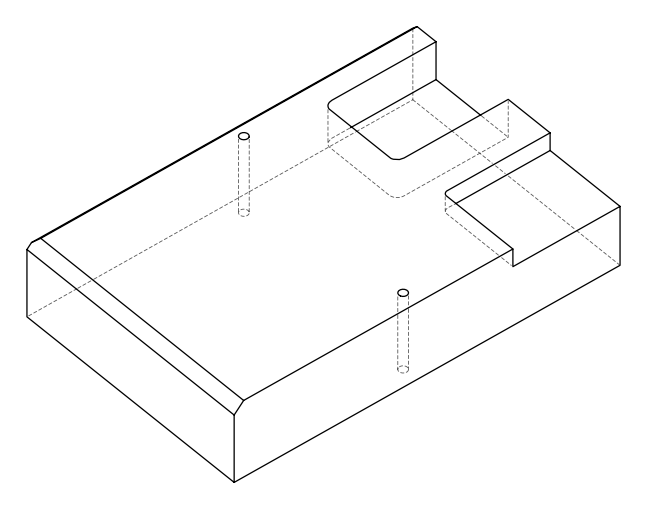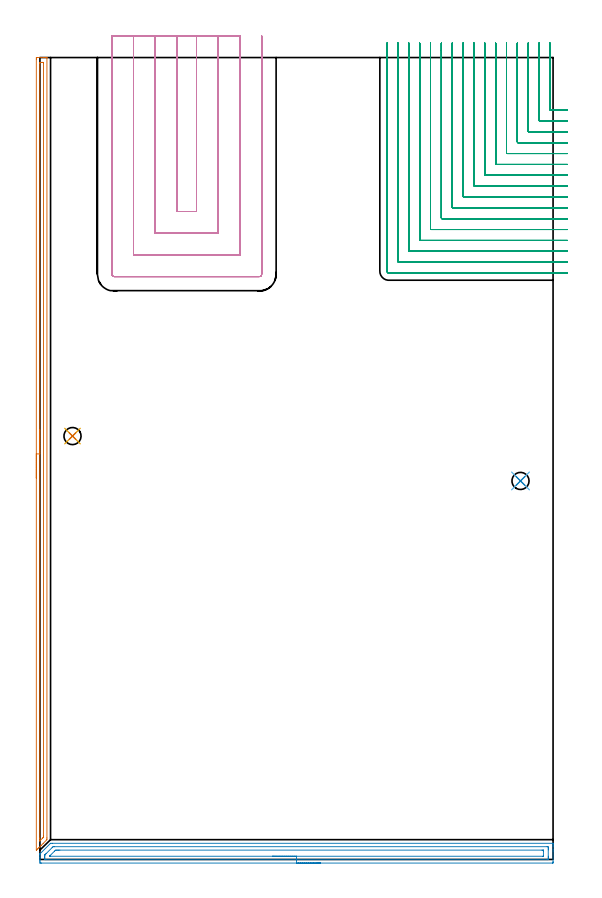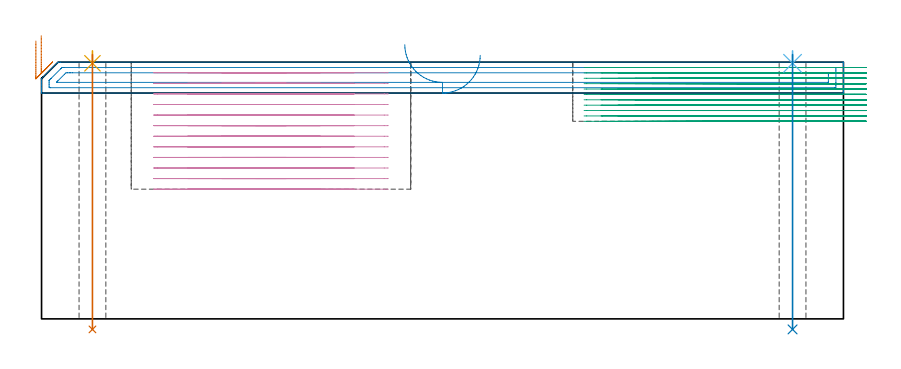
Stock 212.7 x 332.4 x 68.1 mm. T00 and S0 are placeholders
(PLAN: 8 operations, 4 tool changes, 77.1 min)
(1 AREA_MILL | FG_CHAMFER_SURFACE | UGT0205_001 | 5.4 min | 3201 mm3)
(2 AREA_MILL_1 | FG_CHAMFER_SURFACE_1 | UGT0205_001 | 5.3 min | 7109 mm3)
(3 MILL_CORNER_NOTCH_RECTANGULAR | CORNER_NOTCH_RECTANGULAR | UGT0201_014 | Follow Part, ap 1.5, ae 75% | 40.14 min | 104005 mm3)
(4 MILL_SLOT | SLOT_PARTIAL_RECTANGULAR | NXT0201_011 | Follow Part, ap 3, ae 75% | 25.59 min | 241059 mm3)
(5 SPOT_DRILL | STEP1HOLE | NXT0321_9005460120000 | 0.03 min | 3 mm3)
(6 SPOT_DRILL_1 | STEP1HOLE_1 | NXT0321_9005460120000 | 0.03 min | 4 mm3)
(7 DRILL_THROUGH_HOLE_INTO_CENTER | STEP1HOLE | NXT0301_042 | 0.29 min | 2675 mm3)
(8 DRILL_THROUGH_HOLE_INTO_CENTER_1 | STEP1HOLE_1 | NXT0301_042 | 0.29 min | 2681 mm3)
(TOOL UGT0205_001 | Chamfer Mill 20 x 3 x 45 deg. | D20 FL50 Z2)
(TOOL UGT0201_014 | End mill 6 mm | D6 FL24 Z4)
(TOOL NXT0201_011 | ENDMILL 12mm [2P460-1200-NA 1630] | D12 FL38 Z6)
(TOOL NXT0321_9005460120000 | NC Spot Drill, 142deg, 12mm, Carbide, Uncoated | D12 PA142 FL30 Z2)
(TOOL NXT0301_042 | Carbide Drill 7.1mm [860.1-0710-057A1-MM 2214] | D7.1 PA140 FL85 Z2)
(OP 1 AREA_MILL)
G17 G21 G94 G90
T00 M6
G54
G17 G0 G90 X-1.5 Y158.1 S1061 M3
G43 Z78.1 H0
Z73.7
G94 G1 Y158.138 Z72.828 F250.
Y158.252 Z71.963
Y158.441 Z71.112
Y158.703 Z70.28
Y159.037 Z69.474
Y159.44 Z68.7
Y159.908 Z67.964
Y160.44 Z67.272
Y161.029 Z66.629
Y161.672 Z66.04
Y162.364 Z65.508
Y163.1 Z65.04
Y163.874 Z64.637
Y164.68 Z64.303
Y165.512 Z64.041
Y166.364 Z63.852
Y167.228 Z63.738
Y168.1 Z63.7
X-1.499 Y331.768 Z63.701
X-1.496 Y332.209 Z63.702
X-1.491 Y332.39 Z63.705
X-1.061 Y332.4 Z64.134
X1.581 Z66.776
X2.309 Z67.509
X2.537 Z67.737
X2.9 Y332.397 Z68.091
X2.901 Y332.396 Z68.092
X2.9 Y332.215 Z68.1
Y8.904
X2.894 Y8.194 Z68.092
X1.368 Y6.668 Z66.568
X0.474 Y5.774 Z65.673
X-0.42 Y4.879 Z64.779
X-0.867 Y4.432 Z64.331
X-1.315 Y3.985 Z63.884
X-1.493 Y3.819 Z63.707
X-1.5 Y3.985 Z63.7
Y168.1
X-0.086 Z65.114
X-0.085 Y329.882 Z65.115
X-0.084 Y329.979 Z65.116
X-0.079 Y330.369 Z65.121
X0.295 Y330.391 Z65.495
X0.7 Y330.397 Z65.9
X1.167 Y330.4 Z66.367
X1.391 Y330.398 Z66.591
X1.426 Y330.396 Z66.626
X1.462 Y330.39 Z66.662
X1.479 Y330.383 Z66.679
X1.48 Y330.355 Z66.68
X1.485 Y330.076 Z66.685
X1.486 Y9.798 Z66.686
X1.483 Y9.399 Z66.683
X1.481 Y9.3 Z66.681
X1.479 Y9.254 Z66.679
X1.461 Y9.222 Z66.661
X1.366 Y9.122 Z66.566
X1.154 Y8.904 Z66.354
X0.136 Y7.886 Z65.336
X0.037 Y7.789 Z65.237
X-0.06 Y7.698 Z65.14
X-0.073 Y7.686 Z65.127
X-0.079 Y7.738 Z65.121
X-0.084 Y7.911 Z65.116
X-0.086 Y8.808 Z65.114
Y168.1
Y168.972 Z65.152
Y169.836 Z65.266
Y170.688 Z65.455
Y171.52 Z65.717
Y172.326 Z66.051
Y173.1 Z66.454
Y173.836 Z66.923
Y174.528 Z67.454
Y175.171 Z68.043
Y175.76 Z68.686
Y176.292 Z69.378
Y176.76 Z70.114
Y177.163 Z70.888
Y177.497 Z71.694
Y177.759 Z72.526
Y177.948 Z73.378
Y178.062 Z74.243
Y178.1 Z75.114
G0 Z78.1
M5
M2
(OP 2 AREA_MILL_1)
G17 G21 G94 G90
T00 M6
G54
G17 G0 G90 X116.35 Y-1.5 S1061 M3
G43 Z78.1 H0
Z69.9
G94 G1 X116.312 Z69.028 F250.
X116.198 Z68.163
X116.009 Z67.312
X115.747 Z66.48
X115.413 Z65.674
X115.01 Z64.9
X114.542 Z64.164
X114.01 Z63.472
X113.421 Z62.829
X112.778 Z62.239
X112.086 Z61.708
X111.35 Z61.24
X110.576 Z60.837
X109.77 Z60.503
X108.938 Z60.241
X108.086 Z60.052
X107.222 Z59.938
X106.35 Z59.9
X0.604
X0.062 Y-1.493 Z59.902
X0.008 Y-1.49 Z59.905
X0. Y-0.953 Z60.441
Y-0.38 Z61.017
Y-0.065 Z61.331
Y0.509 Z61.905
Y0.823 Z62.218
Y1.453 Z62.852
Y2.221 Z63.62
X0.001 Y2.286 Z63.684
X0.007 Y2.3 Z63.697
X0.016 Y2.318 Z63.715
X4.296 Y6.597 Z67.994
X4.312 Y6.613 Z68.009
X4.405 Y6.698 Z68.087
X5.066 Y6.7 Z68.1
X212.542
X212.69 Y6.697 Z68.088
X212.693 Y6.665 Z68.057
X212.7 Y6.312 Z67.712
Y5.894 Z67.294
Y5.265 Z66.66
Y4.062 Z65.459
Y3.488 Z64.882
Y-0.953 Z60.444
X212.698 Y-1.242 Z60.155
X212.69 Y-1.492 Z59.905
X212.439 Y-1.499 Z59.899
X106.35 Y-1.5 Z59.9
Y-0.086 Z61.314
X2.409 Y-0.085 Z61.315
X2.389 Y-0.084 Z61.316
X2.01 Y-0.065 Z61.335
X2.003 Y0.319 Z61.719
X2.001 Y0.823 Z62.223
Y1.21 Z62.61
X2.006 Y1.712 Z63.112
X2.01 Y1.808 Z63.208
X2.014 Y1.853 Z63.253
X2.043 Y1.885 Z63.285
X2.127 Y1.973 Z63.373
X2.389 Y2.239 Z63.639
X2.57 Y2.42 Z63.82
X5.066 Y4.916 Z66.316
X5.243 Y5.088 Z66.488
X5.427 Y5.265 Z66.665
X5.938 Y5.285 Z66.685
X5.959
X210.291
X210.311 Y5.284 Z66.684
X210.69 Y5.265 Z66.665
X210.697 Y4.88 Z66.28
X210.699 Y4.377 Z65.777
X210.7 Y3.989 Z65.389
Y1.325 Z62.725
X210.699 Y0.823 Z62.223
X210.698 Y0.438 Z61.838
X210.69 Y-0.065 Z61.335
X210.331 Y-0.085 Z61.315
X210.311
X106.35 Y-0.086 Z61.314
Y1.328 Z62.728
X4.174 Y1.329 Z62.729
X4.106 Y1.33 Z62.73
X4.035 Y1.333 Z62.733
X4.015 Y1.335 Z62.735
X4.01 Y1.346 Z62.746
Y1.378 Z62.778
X4.087 Y1.476 Z62.876
X4.174 Y1.573 Z62.973
X4.243 Y1.643 Z63.043
X4.311 Y1.712 Z63.112
X6.089 Y3.488 Z64.888
X6.474 Y3.863 Z65.263
X6.851 Y3.867 Z65.267
X7.359 Y3.87 Z65.27
X7.743 Y3.871 Z65.271
X8.251
X208.142
X208.526 Y3.868 Z65.268
X208.653 Y3.865 Z65.265
X208.69 Y3.862 Z65.262
X208.694 Y3.776 Z65.176
X208.698 Y3.661 Z65.061
X208.699 Y3.488 Z64.888
X208.7 Y3.315 Z64.715
X208.698 Y1.541 Z62.941
X208.69 Y1.366 Z62.766
X208.685 Y1.334 Z62.734
X208.669 Y1.333 Z62.733
X208.622 Y1.33 Z62.73
X208.526 Y1.329 Z62.729
X106.35 Y1.328 Z62.728
X105.478 Z62.766
X104.614 Z62.88
X103.762 Z63.069
X102.93 Z63.331
X102.124 Z63.665
X101.35 Z64.068
X100.614 Z64.537
X99.922 Z65.068
X99.279 Z65.657
X98.69 Z66.301
X98.158 Z66.993
X97.69 Z67.728
X97.287 Z68.502
X96.953 Z69.308
X96.691 Z70.14
X96.502 Z70.992
X96.388 Z71.857
X96.35 Z72.728
G0 Z78.1
M5
M2
(OP 3 MILL_CORNER_NOTCH_RECTANGULAR)
G17 G21 G94 G90
T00 M6
G54
G17 G0 G90 X211.4 Y338.4 S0 M3
G43 Z78.1 H0
Z66.673
G94 G1 Y335.4 F250.
Y310.895 F500.
G3 X211.695 Y310.6 R0.3
G1 X215.7
X218.7 F250.
G0 Z78.1
X206.9 Y338.4
Z66.673
G1 Y335.4
Y306.396 F500.
G3 X207.196 Y306.1 R0.3
G1 X215.7
X218.7 F250.
G0 Z78.1
X202.4 Y338.4
Z66.673
G1 Y335.4
Y301.896 F500.
G3 X202.696 Y301.6 R0.3
G1 X215.7
X218.7 F250.
G0 Z78.1
X197.9 Y338.4
Z66.673
G1 Y335.4
Y297.396 F500.
G3 X198.196 Y297.1 R0.3
G1 X215.7
X218.7 F250.
G0 Z78.1
X193.4 Y338.4
Z66.673
G1 Y335.4
Y292.896 F500.
G3 X193.696 Y292.6 R0.3
G1 X215.7
X218.7 F250.
G0 Z78.1
X188.9 Y338.4
Z66.673
G1 Y335.4
Y288.396 F500.
G3 X189.196 Y288.1 R0.3
G1 X215.7
X218.7 F250.
G0 Z78.1
X184.4 Y338.4
Z66.673
G1 Y335.4
Y283.897 F500.
G3 X184.697 Y283.6 R0.3
G1 X215.7
X218.7 F250.
G0 Z78.1
X179.9 Y338.4
Z66.673
G1 Y335.4
Y279.397 F500.
G3 X180.197 Y279.1 R0.3
G1 X215.7
X218.7 F250.
G0 Z78.1
X175.4 Y338.4
Z66.673
G1 Y335.4
Y274.897 F500.
G3 X175.697 Y274.6 R0.3
G1 X215.7
X218.7 F250.
G0 Z78.1
X170.9 Y338.4
Z66.673
G1 Y335.4
Y270.397 F500.
G3 X171.197 Y270.1 R0.3
G1 X215.7
X218.7 F250.
G0 Z78.1
X166.4 Y338.4
Z66.673
G1 Y335.4
Y265.897 F500.
G3 X166.697 Y265.6 R0.3
G1 X215.7
X218.7 F250.
G0 Z78.1
X161.9 Y338.4
Z66.673
G1 Y335.4
Y261.397 F500.
G3 X162.197 Y261.1 R0.3
G1 X215.7
X218.7 F250.
G0 Z78.1
X157.4 Y338.4
Z66.673
G1 Y335.4
Y256.897 F500.
G3 X157.697 Y256.6 R0.3
G1 X215.7
X218.7 F250.
G0 Z78.1
X152.9 Y338.4
Z66.673
G1 Y335.4
Y252.398 F500.
G3 X153.198 Y252.1 R0.3
G1 X215.7
X218.7 F250.
G0 Z78.1
X148.4 Y338.4
Z66.673
G1 Y335.4
Y247.898 F500.
G3 X148.698 Y247.6 R0.3
G1 X215.7
X218.7 F250.
G0 Z78.1
X143.9 Y338.4
Z66.673
G1 Y335.4
Y243.8 F500.
G3 X144.6 Y243.1 R0.7
G1 X215.7
X218.7 F250.
G0 Z78.1
X211.4 Y338.4
Z65.245
G1 Y335.4
Y310.895 F500.
G3 X211.695 Y310.6 R0.3
G1 X215.7
X218.7 F250.
G0 Z78.1
X206.9 Y338.4
Z65.245
G1 Y335.4
Y306.396 F500.
G3 X207.196 Y306.1 R0.3
G1 X215.7
X218.7 F250.
G0 Z78.1
X202.4 Y338.4
Z65.245
G1 Y335.4
Y301.896 F500.
G3 X202.696 Y301.6 R0.3
G1 X215.7
X218.7 F250.
G0 Z78.1
X197.9 Y338.4
Z65.245
G1 Y335.4
Y297.396 F500.
G3 X198.196 Y297.1 R0.3
G1 X215.7
X218.7 F250.
G0 Z78.1
X193.4 Y338.4
Z65.245
G1 Y335.4
Y292.896 F500.
G3 X193.696 Y292.6 R0.3
G1 X215.7
X218.7 F250.
G0 Z78.1
X188.9 Y338.4
Z65.245
G1 Y335.4
Y288.396 F500.
G3 X189.196 Y288.1 R0.3
G1 X215.7
X218.7 F250.
G0 Z78.1
X184.4 Y338.4
Z65.245
G1 Y335.4
Y283.896 F500.
G3 X184.696 Y283.6 R0.3
G1 X215.7
X218.7 F250.
G0 Z78.1
X179.9 Y338.4
Z65.245
G1 Y335.4
Y279.397 F500.
G3 X180.197 Y279.1 R0.3
G1 X215.7
X218.7 F250.
G0 Z78.1
X175.4 Y338.4
Z65.245
G1 Y335.4
Y274.897 F500.
G3 X175.697 Y274.6 R0.3
G1 X215.7
X218.7 F250.
G0 Z78.1
X170.9 Y338.4
Z65.245
G1 Y335.4
Y270.397 F500.
G3 X171.197 Y270.1 R0.3
G1 X215.7
X218.7 F250.
G0 Z78.1
X166.4 Y338.4
Z65.245
G1 Y335.4
Y265.897 F500.
G3 X166.697 Y265.6 R0.3
G1 X215.7
X218.7 F250.
G0 Z78.1
X161.9 Y338.4
Z65.245
G1 Y335.4
Y261.397 F500.
G3 X162.197 Y261.1 R0.3
G1 X215.7
X218.7 F250.
G0 Z78.1
X157.4 Y338.4
Z65.245
G1 Y335.4
Y256.897 F500.
G3 X157.697 Y256.6 R0.3
G1 X215.7
X218.7 F250.
G0 Z78.1
X152.9 Y338.4
Z65.245
G1 Y335.4
Y252.398 F500.
G3 X153.198 Y252.1 R0.3
G1 X215.7
X218.7 F250.
G0 Z78.1
X148.4 Y338.4
Z65.245
G1 Y335.4
Y247.898 F500.
G3 X148.698 Y247.6 R0.3
G1 X215.7
X218.7 F250.
G0 Z78.1
X143.9 Y338.4
Z65.245
G1 Y335.4
Y243.8 F500.
G3 X144.6 Y243.1 R0.7
G1 X215.7
X218.7 F250.
G0 Z78.1
X211.4 Y338.4
Z63.818
G1 Y335.4
Y310.895 F500.
G3 X211.695 Y310.6 R0.3
G1 X215.7
X218.7 F250.
G0 Z78.1
X206.9 Y338.4
Z63.818
G1 Y335.4
Y306.396 F500.
G3 X207.196 Y306.1 R0.3
G1 X215.7
X218.7 F250.
G0 Z78.1
X202.4 Y338.4
Z63.818
G1 Y335.4
Y301.896 F500.
G3 X202.696 Y301.6 R0.3
G1 X215.7
X218.7 F250.
G0 Z78.1
X197.9 Y338.4
Z63.818
G1 Y335.4
Y297.396 F500.
G3 X198.196 Y297.1 R0.3
G1 X215.7
X218.7 F250.
G0 Z78.1
X193.4 Y338.4
Z63.818
G1 Y335.4
Y292.896 F500.
G3 X193.696 Y292.6 R0.3
G1 X215.7
X218.7 F250.
G0 Z78.1
X188.9 Y338.4
Z63.818
G1 Y335.4
Y288.396 F500.
G3 X189.196 Y288.1 R0.3
G1 X215.7
X218.7 F250.
G0 Z78.1
X184.4 Y338.4
Z63.818
G1 Y335.4
Y283.896 F500.
G3 X184.696 Y283.6 R0.3
G1 X215.7
X218.7 F250.
G0 Z78.1
X179.9 Y338.4
Z63.818
G1 Y335.4
Y279.397 F500.
G3 X180.197 Y279.1 R0.3
G1 X215.7
X218.7 F250.
G0 Z78.1
X175.4 Y338.4
Z63.818
G1 Y335.4
Y274.897 F500.
G3 X175.697 Y274.6 R0.3
G1 X215.7
X218.7 F250.
G0 Z78.1
X170.9 Y338.4
Z63.818
G1 Y335.4
Y270.397 F500.
G3 X171.197 Y270.1 R0.3
G1 X215.7
X218.7 F250.
G0 Z78.1
X166.4 Y338.4
Z63.818
G1 Y335.4
Y265.897 F500.
G3 X166.697 Y265.6 R0.3
G1 X215.7
X218.7 F250.
G0 Z78.1
X161.9 Y338.4
Z63.818
G1 Y335.4
Y261.397 F500.
G3 X162.197 Y261.1 R0.3
G1 X215.7
X218.7 F250.
G0 Z78.1
X157.4 Y338.4
Z63.818
G1 Y335.4
Y256.897 F500.
G3 X157.697 Y256.6 R0.3
G1 X215.7
X218.7 F250.
G0 Z78.1
X152.9 Y338.4
Z63.818
G1 Y335.4
Y252.398 F500.
G3 X153.198 Y252.1 R0.3
G1 X215.7
X218.7 F250.
G0 Z78.1
X148.4 Y338.4
Z63.818
G1 Y335.4
Y247.898 F500.
G3 X148.698 Y247.6 R0.3
G1 X215.7
X218.7 F250.
G0 Z78.1
X143.9 Y338.4
Z63.818
G1 Y335.4
Y243.8 F500.
G3 X144.6 Y243.1 R0.7
G1 X215.7
X218.7 F250.
G0 Z78.1
X211.4 Y338.4
Z62.391
G1 Y335.4
Y310.895 F500.
G3 X211.695 Y310.6 R0.3
G1 X215.7
X218.7 F250.
G0 Z78.1
X206.9 Y338.4
Z62.391
G1 Y335.4
Y306.396 F500.
G3 X207.196 Y306.1 R0.3
G1 X215.7
X218.7 F250.
G0 Z78.1
X202.4 Y338.4
Z62.391
G1 Y335.4
Y301.896 F500.
G3 X202.696 Y301.6 R0.3
G1 X215.7
X218.7 F250.
G0 Z78.1
X197.9 Y338.4
Z62.391
G1 Y335.4
Y297.396 F500.
G3 X198.196 Y297.1 R0.3
G1 X215.7
X218.7 F250.
G0 Z78.1
X193.4 Y338.4
Z62.391
G1 Y335.4
Y292.896 F500.
G3 X193.696 Y292.6 R0.3
G1 X215.7
X218.7 F250.
G0 Z78.1
X188.9 Y338.4
Z62.391
G1 Y335.4
Y288.396 F500.
G3 X189.196 Y288.1 R0.3
G1 X215.7
X218.7 F250.
G0 Z78.1
X184.4 Y338.4
Z62.391
G1 Y335.4
Y283.896 F500.
G3 X184.696 Y283.6 R0.3
G1 X215.7
X218.7 F250.
G0 Z78.1
X179.9 Y338.4
Z62.391
G1 Y335.4
Y279.397 F500.
G3 X180.197 Y279.1 R0.3
G1 X215.7
X218.7 F250.
G0 Z78.1
X175.4 Y338.4
Z62.391
G1 Y335.4
Y274.897 F500.
G3 X175.697 Y274.6 R0.3
G1 X215.7
X218.7 F250.
G0 Z78.1
X170.9 Y338.4
Z62.391
G1 Y335.4
Y270.397 F500.
G3 X171.197 Y270.1 R0.3
G1 X215.7
X218.7 F250.
G0 Z78.1
X166.4 Y338.4
Z62.391
G1 Y335.4
Y265.897 F500.
G3 X166.697 Y265.6 R0.3
G1 X215.7
X218.7 F250.
G0 Z78.1
X161.9 Y338.4
Z62.391
G1 Y335.4
Y261.397 F500.
G3 X162.197 Y261.1 R0.3
G1 X215.7
X218.7 F250.
G0 Z78.1
X157.4 Y338.4
Z62.391
G1 Y335.4
Y256.897 F500.
G3 X157.697 Y256.6 R0.3
G1 X215.7
X218.7 F250.
G0 Z78.1
X152.9 Y338.4
Z62.391
G1 Y335.4
Y252.398 F500.
G3 X153.198 Y252.1 R0.3
G1 X215.7
X218.7 F250.
G0 Z78.1
X148.4 Y338.4
Z62.391
G1 Y335.4
Y247.898 F500.
G3 X148.698 Y247.6 R0.3
G1 X215.7
X218.7 F250.
G0 Z78.1
X143.9 Y338.4
Z62.391
G1 Y335.4
Y243.8 F500.
G3 X144.6 Y243.1 R0.7
G1 X215.7
X218.7 F250.
G0 Z78.1
X211.4 Y338.4
Z60.964
G1 Y335.4
Y310.895 F500.
G3 X211.695 Y310.6 R0.3
G1 X215.7
X218.7 F250.
G0 Z78.1
X206.9 Y338.4
Z60.964
G1 Y335.4
Y306.396 F500.
G3 X207.196 Y306.1 R0.3
G1 X215.7
X218.7 F250.
G0 Z78.1
X202.4 Y338.4
Z60.964
G1 Y335.4
Y301.896 F500.
G3 X202.696 Y301.6 R0.3
G1 X215.7
X218.7 F250.
G0 Z78.1
X197.9 Y338.4
Z60.964
G1 Y335.4
Y297.396 F500.
G3 X198.196 Y297.1 R0.3
G1 X215.7
X218.7 F250.
G0 Z78.1
X193.4 Y338.4
Z60.964
G1 Y335.4
Y292.896 F500.
G3 X193.696 Y292.6 R0.3
G1 X215.7
X218.7 F250.
G0 Z78.1
X188.9 Y338.4
Z60.964
G1 Y335.4
Y288.396 F500.
G3 X189.196 Y288.1 R0.3
G1 X215.7
X218.7 F250.
G0 Z78.1
X184.4 Y338.4
Z60.964
G1 Y335.4
Y283.896 F500.
G3 X184.696 Y283.6 R0.3
G1 X215.7
X218.7 F250.
G0 Z78.1
X179.9 Y338.4
Z60.964
G1 Y335.4
Y279.397 F500.
G3 X180.197 Y279.1 R0.3
G1 X215.7
X218.7 F250.
G0 Z78.1
X175.4 Y338.4
Z60.964
G1 Y335.4
Y274.897 F500.
G3 X175.697 Y274.6 R0.3
G1 X215.7
X218.7 F250.
G0 Z78.1
X170.9 Y338.4
Z60.964
G1 Y335.4
Y270.397 F500.
G3 X171.197 Y270.1 R0.3
G1 X215.7
X218.7 F250.
G0 Z78.1
X166.4 Y338.4
Z60.964
G1 Y335.4
Y265.897 F500.
G3 X166.697 Y265.6 R0.3
G1 X215.7
X218.7 F250.
G0 Z78.1
X161.9 Y338.4
Z60.964
G1 Y335.4
Y261.397 F500.
G3 X162.197 Y261.1 R0.3
G1 X215.7
X218.7 F250.
G0 Z78.1
X157.4 Y338.4
Z60.964
G1 Y335.4
Y256.897 F500.
G3 X157.697 Y256.6 R0.3
G1 X215.7
X218.7 F250.
G0 Z78.1
X152.9 Y338.4
Z60.964
G1 Y335.4
Y252.398 F500.
G3 X153.198 Y252.1 R0.3
G1 X215.7
X218.7 F250.
G0 Z78.1
X148.4 Y338.4
Z60.964
G1 Y335.4
Y247.898 F500.
G3 X148.698 Y247.6 R0.3
G1 X215.7
X218.7 F250.
G0 Z78.1
X143.9 Y338.4
Z60.964
G1 Y335.4
Y243.8 F500.
G3 X144.6 Y243.1 R0.7
G1 X215.7
X218.7 F250.
G0 Z78.1
X211.4 Y338.4
Z59.536
G1 Y335.4
Y310.895 F500.
G3 X211.695 Y310.6 R0.3
G1 X215.7
X218.7 F250.
G0 Z78.1
X206.9 Y338.4
Z59.536
G1 Y335.4
Y306.396 F500.
G3 X207.196 Y306.1 R0.3
G1 X215.7
X218.7 F250.
G0 Z78.1
X202.4 Y338.4
Z59.536
G1 Y335.4
Y301.896 F500.
G3 X202.696 Y301.6 R0.3
G1 X215.7
X218.7 F250.
G0 Z78.1
X197.9 Y338.4
Z59.536
G1 Y335.4
Y297.396 F500.
G3 X198.196 Y297.1 R0.3
G1 X215.7
X218.7 F250.
G0 Z78.1
X193.4 Y338.4
Z59.536
G1 Y335.4
Y292.896 F500.
G3 X193.696 Y292.6 R0.3
G1 X215.7
X218.7 F250.
G0 Z78.1
X188.9 Y338.4
Z59.536
G1 Y335.4
Y288.396 F500.
G3 X189.196 Y288.1 R0.3
G1 X215.7
X218.7 F250.
G0 Z78.1
X184.4 Y338.4
Z59.536
G1 Y335.4
Y283.896 F500.
G3 X184.696 Y283.6 R0.3
G1 X215.7
X218.7 F250.
G0 Z78.1
X179.9 Y338.4
Z59.536
G1 Y335.4
Y279.397 F500.
G3 X180.197 Y279.1 R0.3
G1 X215.7
X218.7 F250.
G0 Z78.1
X175.4 Y338.4
Z59.536
G1 Y335.4
Y274.897 F500.
G3 X175.697 Y274.6 R0.3
G1 X215.7
X218.7 F250.
G0 Z78.1
X170.9 Y338.4
Z59.536
G1 Y335.4
Y270.397 F500.
G3 X171.197 Y270.1 R0.3
G1 X215.7
X218.7 F250.
G0 Z78.1
X166.4 Y338.4
Z59.536
G1 Y335.4
Y265.897 F500.
G3 X166.697 Y265.6 R0.3
G1 X215.7
X218.7 F250.
G0 Z78.1
X161.9 Y338.4
Z59.536
G1 Y335.4
Y261.397 F500.
G3 X162.197 Y261.1 R0.3
G1 X215.7
X218.7 F250.
G0 Z78.1
X157.4 Y338.4
Z59.536
G1 Y335.4
Y256.897 F500.
G3 X157.697 Y256.6 R0.3
G1 X215.7
X218.7 F250.
G0 Z78.1
X152.9 Y338.4
Z59.536
G1 Y335.4
Y252.398 F500.
G3 X153.198 Y252.1 R0.3
G1 X215.7
X218.7 F250.
G0 Z78.1
X148.4 Y338.4
Z59.536
G1 Y335.4
Y247.898 F500.
G3 X148.698 Y247.6 R0.3
G1 X215.7
X218.7 F250.
G0 Z78.1
X143.9 Y338.4
Z59.536
G1 Y335.4
Y243.8 F500.
G3 X144.6 Y243.1 R0.7
G1 X215.7
X218.7 F250.
G0 Z78.1
X211.4 Y338.4
Z58.109
G1 Y335.4
Y310.895 F500.
G3 X211.695 Y310.6 R0.3
G1 X215.7
X218.7 F250.
G0 Z78.1
X206.9 Y338.4
Z58.109
G1 Y335.4
Y306.396 F500.
G3 X207.196 Y306.1 R0.3
G1 X215.7
X218.7 F250.
G0 Z78.1
X202.4 Y338.4
Z58.109
G1 Y335.4
Y301.896 F500.
G3 X202.696 Y301.6 R0.3
G1 X215.7
X218.7 F250.
G0 Z78.1
X197.9 Y338.4
Z58.109
G1 Y335.4
Y297.396 F500.
G3 X198.196 Y297.1 R0.3
G1 X215.7
X218.7 F250.
G0 Z78.1
X193.4 Y338.4
Z58.109
G1 Y335.4
Y292.896 F500.
G3 X193.696 Y292.6 R0.3
G1 X215.7
X218.7 F250.
G0 Z78.1
X188.9 Y338.4
Z58.109
G1 Y335.4
Y288.396 F500.
G3 X189.196 Y288.1 R0.3
G1 X215.7
X218.7 F250.
G0 Z78.1
X184.4 Y338.4
Z58.109
G1 Y335.4
Y283.896 F500.
G3 X184.696 Y283.6 R0.3
G1 X215.7
X218.7 F250.
G0 Z78.1
X179.9 Y338.4
Z58.109
G1 Y335.4
Y279.397 F500.
G3 X180.197 Y279.1 R0.3
G1 X215.7
X218.7 F250.
G0 Z78.1
X175.4 Y338.4
Z58.109
G1 Y335.4
Y274.897 F500.
G3 X175.697 Y274.6 R0.3
G1 X215.7
X218.7 F250.
G0 Z78.1
X170.9 Y338.4
Z58.109
G1 Y335.4
Y270.397 F500.
G3 X171.197 Y270.1 R0.3
G1 X215.7
X218.7 F250.
G0 Z78.1
X166.4 Y338.4
Z58.109
G1 Y335.4
Y265.897 F500.
G3 X166.697 Y265.6 R0.3
G1 X215.7
X218.7 F250.
G0 Z78.1
X161.9 Y338.4
Z58.109
G1 Y335.4
Y261.397 F500.
G3 X162.197 Y261.1 R0.3
G1 X215.7
X218.7 F250.
G0 Z78.1
X157.4 Y338.4
Z58.109
G1 Y335.4
Y256.897 F500.
G3 X157.697 Y256.6 R0.3
G1 X215.7
X218.7 F250.
G0 Z78.1
X152.9 Y338.4
Z58.109
G1 Y335.4
Y252.398 F500.
G3 X153.198 Y252.1 R0.3
G1 X215.7
X218.7 F250.
G0 Z78.1
X148.4 Y338.4
Z58.109
G1 Y335.4
Y247.898 F500.
G3 X148.698 Y247.6 R0.3
G1 X215.7
X218.7 F250.
G0 Z78.1
X143.9 Y338.4
Z58.109
G1 Y335.4
Y243.8 F500.
G3 X144.6 Y243.1 R0.7
G1 X215.7
X218.7 F250.
G0 Z78.1
X211.4 Y338.4
Z56.682
G1 Y335.4
Y310.895 F500.
G3 X211.695 Y310.6 R0.3
G1 X215.7
X218.7 F250.
G0 Z78.1
X206.9 Y338.4
Z56.682
G1 Y335.4
Y306.396 F500.
G3 X207.196 Y306.1 R0.3
G1 X215.7
X218.7 F250.
G0 Z78.1
X202.4 Y338.4
Z56.682
G1 Y335.4
Y301.896 F500.
G3 X202.696 Y301.6 R0.3
G1 X215.7
X218.7 F250.
G0 Z78.1
X197.9 Y338.4
Z56.682
G1 Y335.4
Y297.396 F500.
G3 X198.196 Y297.1 R0.3
G1 X215.7
X218.7 F250.
G0 Z78.1
X193.4 Y338.4
Z56.682
G1 Y335.4
Y292.896 F500.
G3 X193.696 Y292.6 R0.3
G1 X215.7
X218.7 F250.
G0 Z78.1
X188.9 Y338.4
Z56.682
G1 Y335.4
Y288.396 F500.
G3 X189.196 Y288.1 R0.3
G1 X215.7
X218.7 F250.
G0 Z78.1
X184.4 Y338.4
Z56.682
G1 Y335.4
Y283.896 F500.
G3 X184.696 Y283.6 R0.3
G1 X215.7
X218.7 F250.
G0 Z78.1
X179.9 Y338.4
Z56.682
G1 Y335.4
Y279.397 F500.
G3 X180.197 Y279.1 R0.3
G1 X215.7
X218.7 F250.
G0 Z78.1
X175.4 Y338.4
Z56.682
G1 Y335.4
Y274.897 F500.
G3 X175.697 Y274.6 R0.3
G1 X215.7
X218.7 F250.
G0 Z78.1
X170.9 Y338.4
Z56.682
G1 Y335.4
Y270.397 F500.
G3 X171.197 Y270.1 R0.3
G1 X215.7
X218.7 F250.
G0 Z78.1
X166.4 Y338.4
Z56.682
G1 Y335.4
Y265.897 F500.
G3 X166.697 Y265.6 R0.3
G1 X215.7
X218.7 F250.
G0 Z78.1
X161.9 Y338.4
Z56.682
G1 Y335.4
Y261.397 F500.
G3 X162.197 Y261.1 R0.3
G1 X215.7
X218.7 F250.
G0 Z78.1
X157.4 Y338.4
Z56.682
G1 Y335.4
Y256.897 F500.
G3 X157.697 Y256.6 R0.3
G1 X215.7
X218.7 F250.
G0 Z78.1
X152.9 Y338.4
Z56.682
G1 Y335.4
Y252.398 F500.
G3 X153.198 Y252.1 R0.3
G1 X215.7
X218.7 F250.
G0 Z78.1
X148.4 Y338.4
Z56.682
G1 Y335.4
Y247.898 F500.
G3 X148.698 Y247.6 R0.3
G1 X215.7
X218.7 F250.
G0 Z78.1
X143.9 Y338.4
Z56.682
G1 Y335.4
Y243.8 F500.
G3 X144.6 Y243.1 R0.7
G1 X215.7
X218.7 F250.
G0 Z78.1
X211.4 Y338.4
Z55.255
G1 Y335.4
Y310.895 F500.
G3 X211.695 Y310.6 R0.3
G1 X215.7
X218.7 F250.
G0 Z78.1
X206.9 Y338.4
Z55.255
G1 Y335.4
Y306.396 F500.
G3 X207.196 Y306.1 R0.3
G1 X215.7
X218.7 F250.
G0 Z78.1
X202.4 Y338.4
Z55.255
G1 Y335.4
Y301.896 F500.
G3 X202.696 Y301.6 R0.3
G1 X215.7
X218.7 F250.
G0 Z78.1
X197.9 Y338.4
Z55.255
G1 Y335.4
Y297.396 F500.
G3 X198.196 Y297.1 R0.3
G1 X215.7
X218.7 F250.
G0 Z78.1
X193.4 Y338.4
Z55.255
G1 Y335.4
Y292.896 F500.
G3 X193.696 Y292.6 R0.3
G1 X215.7
X218.7 F250.
G0 Z78.1
X188.9 Y338.4
Z55.255
G1 Y335.4
Y288.396 F500.
G3 X189.196 Y288.1 R0.3
G1 X215.7
X218.7 F250.
G0 Z78.1
X184.4 Y338.4
Z55.255
G1 Y335.4
Y283.896 F500.
G3 X184.696 Y283.6 R0.3
G1 X215.7
X218.7 F250.
G0 Z78.1
X179.9 Y338.4
Z55.255
G1 Y335.4
Y279.397 F500.
G3 X180.197 Y279.1 R0.3
G1 X215.7
X218.7 F250.
G0 Z78.1
X175.4 Y338.4
Z55.255
G1 Y335.4
Y274.897 F500.
G3 X175.697 Y274.6 R0.3
G1 X215.7
X218.7 F250.
G0 Z78.1
X170.9 Y338.4
Z55.255
G1 Y335.4
Y270.397 F500.
G3 X171.197 Y270.1 R0.3
G1 X215.7
X218.7 F250.
G0 Z78.1
X166.4 Y338.4
Z55.255
G1 Y335.4
Y265.897 F500.
G3 X166.697 Y265.6 R0.3
G1 X215.7
X218.7 F250.
G0 Z78.1
X161.9 Y338.4
Z55.255
G1 Y335.4
Y261.397 F500.
G3 X162.197 Y261.1 R0.3
G1 X215.7
X218.7 F250.
G0 Z78.1
X157.4 Y338.4
Z55.255
G1 Y335.4
Y256.897 F500.
G3 X157.697 Y256.6 R0.3
G1 X215.7
X218.7 F250.
G0 Z78.1
X152.9 Y338.4
Z55.255
G1 Y335.4
Y252.398 F500.
G3 X153.198 Y252.1 R0.3
G1 X215.7
X218.7 F250.
G0 Z78.1
X148.4 Y338.4
Z55.255
G1 Y335.4
Y247.898 F500.
G3 X148.698 Y247.6 R0.3
G1 X215.7
X218.7 F250.
G0 Z78.1
X143.9 Y338.4
Z55.255
G1 Y335.4
Y243.8 F500.
G3 X144.6 Y243.1 R0.7
G1 X215.7
X218.7 F250.
G0 Z78.1
X211.4 Y338.4
Z53.827
G1 Y335.4
Y310.895 F500.
G3 X211.695 Y310.6 R0.3
G1 X215.7
X218.7 F250.
G0 Z78.1
X206.9 Y338.4
Z53.827
G1 Y335.4
Y306.396 F500.
G3 X207.196 Y306.1 R0.3
G1 X215.7
X218.7 F250.
G0 Z78.1
X202.4 Y338.4
Z53.827
G1 Y335.4
Y301.896 F500.
G3 X202.696 Y301.6 R0.3
G1 X215.7
X218.7 F250.
G0 Z78.1
X197.9 Y338.4
Z53.827
G1 Y335.4
Y297.396 F500.
G3 X198.196 Y297.1 R0.3
G1 X215.7
X218.7 F250.
G0 Z78.1
X193.4 Y338.4
Z53.827
G1 Y335.4
Y292.896 F500.
G3 X193.696 Y292.6 R0.3
G1 X215.7
X218.7 F250.
G0 Z78.1
X188.9 Y338.4
Z53.827
G1 Y335.4
Y288.396 F500.
G3 X189.196 Y288.1 R0.3
G1 X215.7
X218.7 F250.
G0 Z78.1
X184.4 Y338.4
Z53.827
G1 Y335.4
Y283.896 F500.
G3 X184.696 Y283.6 R0.3
G1 X215.7
X218.7 F250.
G0 Z78.1
X179.9 Y338.4
Z53.827
G1 Y335.4
Y279.397 F500.
G3 X180.197 Y279.1 R0.3
G1 X215.7
X218.7 F250.
G0 Z78.1
X175.4 Y338.4
Z53.827
G1 Y335.4
Y274.897 F500.
G3 X175.697 Y274.6 R0.3
G1 X215.7
X218.7 F250.
G0 Z78.1
X170.9 Y338.4
Z53.827
G1 Y335.4
Y270.397 F500.
G3 X171.197 Y270.1 R0.3
G1 X215.7
X218.7 F250.
G0 Z78.1
X166.4 Y338.4
Z53.827
G1 Y335.4
Y265.897 F500.
G3 X166.697 Y265.6 R0.3
G1 X215.7
X218.7 F250.
G0 Z78.1
X161.9 Y338.4
Z53.827
G1 Y335.4
Y261.397 F500.
G3 X162.197 Y261.1 R0.3
G1 X215.7
X218.7 F250.
G0 Z78.1
X157.4 Y338.4
Z53.827
G1 Y335.4
Y256.897 F500.
G3 X157.697 Y256.6 R0.3
G1 X215.7
X218.7 F250.
G0 Z78.1
X152.9 Y338.4
Z53.827
G1 Y335.4
Y252.398 F500.
G3 X153.198 Y252.1 R0.3
G1 X215.7
X218.7 F250.
G0 Z78.1
X148.4 Y338.4
Z53.827
G1 Y335.4
Y247.898 F500.
G3 X148.698 Y247.6 R0.3
G1 X215.7
X218.7 F250.
G0 Z78.1
X143.9 Y338.4
Z53.827
G1 Y335.4
Y243.8 F500.
G3 X144.6 Y243.1 R0.7
G1 X215.7
X218.7 F250.
G0 Z78.1
X211.4 Y338.4
Z52.4
G1 Y335.4
Y310.895 F500.
G3 X211.695 Y310.6 R0.3
G1 X215.7
X218.7 F250.
G0 Z78.1
X206.9 Y338.4
Z52.4
G1 Y335.4
Y306.396 F500.
G3 X207.196 Y306.1 R0.3
G1 X215.7
X218.7 F250.
G0 Z78.1
X202.4 Y338.4
Z52.4
G1 Y335.4
Y301.896 F500.
G3 X202.696 Y301.6 R0.3
G1 X215.7
X218.7 F250.
G0 Z78.1
X197.9 Y338.4
Z52.4
G1 Y335.4
Y297.396 F500.
G3 X198.196 Y297.1 R0.3
G1 X215.7
X218.7 F250.
G0 Z78.1
X193.4 Y338.4
Z52.4
G1 Y335.4
Y292.896 F500.
G3 X193.696 Y292.6 R0.3
G1 X215.7
X218.7 F250.
G0 Z78.1
X188.9 Y338.4
Z52.4
G1 Y335.4
Y288.396 F500.
G3 X189.196 Y288.1 R0.3
G1 X215.7
X218.7 F250.
G0 Z78.1
X184.4 Y338.4
Z52.4
G1 Y335.4
Y283.896 F500.
G3 X184.696 Y283.6 R0.3
G1 X215.7
X218.7 F250.
G0 Z78.1
X179.9 Y338.4
Z52.4
G1 Y335.4
Y279.397 F500.
G3 X180.197 Y279.1 R0.3
G1 X215.7
X218.7 F250.
G0 Z78.1
X175.4 Y338.4
Z52.4
G1 Y335.4
Y274.897 F500.
G3 X175.697 Y274.6 R0.3
G1 X215.7
X218.7 F250.
G0 Z78.1
X170.9 Y338.4
Z52.4
G1 Y335.4
Y270.397 F500.
G3 X171.197 Y270.1 R0.3
G1 X215.7
X218.7 F250.
G0 Z78.1
X166.4 Y338.4
Z52.4
G1 Y335.4
Y265.897 F500.
G3 X166.697 Y265.6 R0.3
G1 X215.7
X218.7 F250.
G0 Z78.1
X161.9 Y338.4
Z52.4
G1 Y335.4
Y261.397 F500.
G3 X162.197 Y261.1 R0.3
G1 X215.7
X218.7 F250.
G0 Z78.1
X157.4 Y338.4
Z52.4
G1 Y335.4
Y256.897 F500.
G3 X157.697 Y256.6 R0.3
G1 X215.7
X218.7 F250.
G0 Z78.1
X152.9 Y338.4
Z52.4
G1 Y335.4
Y252.398 F500.
G3 X153.198 Y252.1 R0.3
G1 X215.7
X218.7 F250.
G0 Z78.1
X148.4 Y338.4
Z52.4
G1 Y335.4
Y247.898 F500.
G3 X148.698 Y247.6 R0.3
G1 X215.7
X218.7 F250.
G0 Z78.1
X143.9 Y338.4
Z52.4
G1 Y335.4
Y243.8 F500.
G3 X144.6 Y243.1 R0.7
G1 X215.7
X218.7 F250.
G0 Z78.1
M5
M2
(OP 4 MILL_SLOT)
G17 G21 G94 G90
T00 M6
G54
G17 G0 G90 X56.8 Y341.4 S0 M3
G43 Z78.1 H1
Z65.292
G94 G1 Y338.4 F250.
Y268.6 F500.
X64.9
Y338.4
Y341.4 F250.
X47.8
Y338.4
Y259.6 F500.
X73.9
Y338.4
Y341.4 F250.
X38.8
Y338.4
Y250.6 F500.
X82.9
Y338.4
Y341.4 F250.
X29.8
Y338.4
Y242.6 F500.
G3 X30.8 Y241.6 R1.
G1 X90.9
G3 X91.9 Y242.6 R1.
G1 Y338.4
Y341.4 F250.
G0 X56.8 Z62.483
G1 Y338.4
Y268.6 F500.
X64.9
Y338.4
Y341.4 F250.
X47.8
Y338.4
Y259.6 F500.
X73.9
Y338.4
Y341.4 F250.
X38.8
Y338.4
Y250.6 F500.
X82.9
Y338.4
Y341.4 F250.
X29.8
Y338.4
Y242.6 F500.
G3 X30.8 Y241.6 R1.
G1 X90.9
G3 X91.9 Y242.6 R1.
G1 Y338.4
Y341.4 F250.
G0 X56.8 Z59.675
G1 Y338.4
Y268.6 F500.
X64.9
Y338.4
Y341.4 F250.
X47.8
Y338.4
Y259.6 F500.
X73.9
Y338.4
Y341.4 F250.
X38.8
Y338.4
Y250.6 F500.
X82.9
Y338.4
Y341.4 F250.
X29.8
Y338.4
Y242.6 F500.
G3 X30.8 Y241.6 R1.
G1 X90.9
G3 X91.9 Y242.6 R1.
G1 Y338.4
Y341.4 F250.
G0 X56.8 Z56.867
G1 Y338.4
Y268.6 F500.
X64.9
Y338.4
Y341.4 F250.
X47.8
Y338.4
Y259.6 F500.
X73.9
Y338.4
Y341.4 F250.
X38.8
Y338.4
Y250.6 F500.
X82.9
Y338.4
Y341.4 F250.
X29.8
Y338.4
Y242.6 F500.
G3 X30.8 Y241.6 R1.
G1 X90.9
G3 X91.9 Y242.6 R1.
G1 Y338.4
Y341.4 F250.
G0 X56.8 Z54.058
G1 Y338.4
Y268.6 F500.
X64.9
Y338.4
Y341.4 F250.
X47.8
Y338.4
Y259.6 F500.
X73.9
Y338.4
Y341.4 F250.
X38.8
Y338.4
Y250.6 F500.
X82.9
Y338.4
Y341.4 F250.
X29.8
Y338.4
Y242.6 F500.
G3 X30.8 Y241.6 R1.
G1 X90.9
G3 X91.9 Y242.6 R1.
G1 Y338.4
Y341.4 F250.
G0 X56.8 Z51.25
G1 Y338.4
Y268.6 F500.
X64.9
Y338.4
Y341.4 F250.
X47.8
Y338.4
Y259.6 F500.
X73.9
Y338.4
Y341.4 F250.
X38.8
Y338.4
Y250.6 F500.
X82.9
Y338.4
Y341.4 F250.
X29.8
Y338.4
Y242.6 F500.
G3 X30.8 Y241.6 R1.
G1 X90.9
G3 X91.9 Y242.6 R1.
G1 Y338.4
Y341.4 F250.
G0 X56.8 Z48.442
G1 Y338.4
Y268.6 F500.
X64.9
Y338.4
Y341.4 F250.
X47.8
Y338.4
Y259.6 F500.
X73.9
Y338.4
Y341.4 F250.
X38.8
Y338.4
Y250.6 F500.
X82.9
Y338.4
Y341.4 F250.
X29.8
Y338.4
Y242.6 F500.
G3 X30.8 Y241.6 R1.
G1 X90.9
G3 X91.9 Y242.6 R1.
G1 Y338.4
Y341.4 F250.
G0 X56.8 Z45.633
G1 Y338.4
Y268.6 F500.
X64.9
Y338.4
Y341.4 F250.
X47.8
Y338.4
Y259.6 F500.
X73.9
Y338.4
Y341.4 F250.
X38.8
Y338.4
Y250.6 F500.
X82.9
Y338.4
Y341.4 F250.
X29.8
Y338.4
Y242.6 F500.
G3 X30.8 Y241.6 R1.
G1 X90.9
G3 X91.9 Y242.6 R1.
G1 Y338.4
Y341.4 F250.
G0 X56.8 Z42.825
G1 Y338.4
Y268.6 F500.
X64.9
Y338.4
Y341.4 F250.
X47.8
Y338.4
Y259.6 F500.
X73.9
Y338.4
Y341.4 F250.
X38.8
Y338.4
Y250.6 F500.
X82.9
Y338.4
Y341.4 F250.
X29.8
Y338.4
Y242.6 F500.
G3 X30.8 Y241.6 R1.
G1 X90.9
G3 X91.9 Y242.6 R1.
G1 Y338.4
Y341.4 F250.
G0 X56.8 Z40.017
G1 Y338.4
Y268.6 F500.
X64.9
Y338.4
Y341.4 F250.
X47.8
Y338.4
Y259.6 F500.
X73.9
Y338.4
Y341.4 F250.
X38.8
Y338.4
Y250.6 F500.
X82.9
Y338.4
Y341.4 F250.
X29.8
Y338.4
Y242.6 F500.
G3 X30.8 Y241.6 R1.
G1 X90.9
G3 X91.9 Y242.6 R1.
G1 Y338.4
Y341.4 F250.
G0 X56.8 Z37.208
G1 Y338.4
Y268.6 F500.
X64.9
Y338.4
Y341.4 F250.
X47.8
Y338.4
Y259.6 F500.
X73.9
Y338.4
Y341.4 F250.
X38.8
Y338.4
Y250.6 F500.
X82.9
Y338.4
Y341.4 F250.
X29.8
Y338.4
Y242.6 F500.
G3 X30.8 Y241.6 R1.
G1 X90.9
G3 X91.9 Y242.6 R1.
G1 Y338.4
Y341.4 F250.
G0 X56.8 Z34.4
G1 Y338.4
Y268.6 F500.
X64.9
Y338.4
Y341.4 F250.
X47.8
Y338.4
Y259.6 F500.
X73.9
Y338.4
Y341.4 F250.
X38.8
Y338.4
Y250.6 F500.
X82.9
Y338.4
Y341.4 F250.
X29.8
Y338.4
Y242.6 F500.
G3 X30.8 Y241.6 R1.
G1 X90.9
G3 X91.9 Y242.6 R1.
G1 Y338.4
Y341.4 F250.
G0 Z78.1
M5
M2
(OP 5 SPOT_DRILL)
G17 G21 G94 G90
T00 M6
G54
G17 G0 G90 X13.5 Y175.5 S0 M3
G43 Z78.1 H0
G94 G81 G98 Z67.79 F250. R71.1
G80
M5
M2
(OP 6 SPOT_DRILL_1)
G17 G21 G94 G90
T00 M6
G54
G17 G0 G90 X199.2 Y156.9 S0 M3
G43 Z78.1 H0
G94 G81 G98 Z67.79 F250. R71.1
G80
M5
M2
(OP 7 DRILL_THROUGH_HOLE_INTO_CENTER)
G17 G21 G94 G90
T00 M6
G54
G17 G0 G90 X13.5 Y175.5 S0 M3
G43 Z78.1 H1
G94 G73 G98 Z-2.792 F250. Q7.089 R70.1
G80
M5
M2
(OP 8 DRILL_THROUGH_HOLE_INTO_CENTER_1)
G17 G21 G94 G90
T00 M6
G54
G17 G0 G90 X199.2 Y156.9 S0 M3
G43 Z78.1 H1
G94 G73 G98 Z-2.792 F250. Q7.089 R70.1
G80
M5
M2
